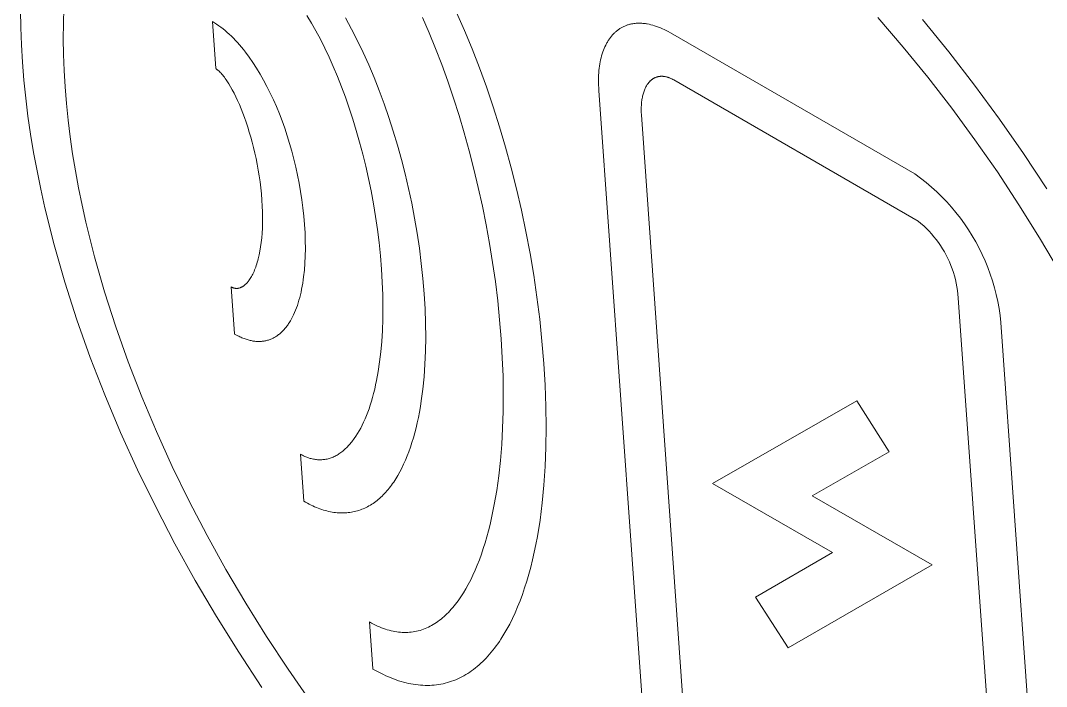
# Model space of a CAD drawing. Header units: inches. Extents: x -9 to 197, y 0 to 134.
# Drawn here: x 139.3 to 140.106, y 75.38 to 75.903 of the extents above; entities that cross this region are included whole.
import ezdxf

# ---------------------------------------------------------------- set-up
doc = ezdxf.new("R2010")
doc.units = ezdxf.units.IN
doc.layers.add('ZANO_R', color=7, linetype='Continuous', lineweight=0)

msp = doc.modelspace()

# ---------------------------------------------------------------- linework, layer by layer
at = {"layer": 'ZANO_R'}
for p, q in [((139.29952, 75.91057), (139.2997, 75.89731)), ((139.33321, 75.90056), (139.33362, 75.91239)), ((139.52455, 75.90669), (139.52812, 75.90082)), ((139.55967, 75.89603), (139.55489, 75.9048)), ((139.61546, 75.90512), (139.62065, 75.89318)), ((139.64833, 75.89498), (139.64211, 75.90902)), ((139.97331, 75.90505), (139.99317, 75.88198)), ((139.2997, 75.89731), (139.3002, 75.88378)), ((139.33309, 75.88846), (139.33321, 75.90056)), ((139.45195, 75.90094), (139.45025, 75.90196)), ((139.45025, 75.90196), (139.45287, 75.86498)), ((139.45364, 75.89986), (139.45195, 75.90094)), ((139.45532, 75.8987), (139.45364, 75.89986)), ((139.457, 75.89748), (139.45532, 75.8987)), ((139.45866, 75.8962), (139.457, 75.89748)), ((139.52812, 75.90082), (139.53166, 75.8946)), ((139.77106, 75.89678), (139.77055, 75.89646)), ((139.77158, 75.89708), (139.77106, 75.89678)), ((139.77211, 75.89738), (139.77158, 75.89708)), ((139.77264, 75.89766), (139.77211, 75.89738)), ((139.77318, 75.89793), (139.77264, 75.89766)), ((139.77372, 75.89819), (139.77318, 75.89793)), ((139.77428, 75.89843), (139.77372, 75.89819)), ((139.77483, 75.89866), (139.77428, 75.89843)), ((139.7754, 75.89888), (139.77483, 75.89866)), ((139.77597, 75.89909), (139.7754, 75.89888)), ((139.77654, 75.89929), (139.77597, 75.89909)), ((139.77713, 75.89947), (139.77654, 75.89929)), ((139.77771, 75.89964), (139.77713, 75.89947)), ((139.77831, 75.8998), (139.77771, 75.89964)), ((139.77891, 75.89995), (139.77831, 75.8998)), ((139.77951, 75.90008), (139.77891, 75.89995)), ((139.78012, 75.9002), (139.77951, 75.90008)), ((139.78074, 75.90031), (139.78012, 75.9002)), ((139.78136, 75.9004), (139.78074, 75.90031)), ((139.78199, 75.90048), (139.78136, 75.9004)), ((139.78262, 75.90055), (139.78199, 75.90048)), ((139.78326, 75.90061), (139.78262, 75.90055)), ((139.7839, 75.90065), (139.78326, 75.90061)), ((139.78455, 75.90068), (139.7839, 75.90065)), ((139.78521, 75.9007), (139.78455, 75.90068)), ((139.78587, 75.9007), (139.78521, 75.9007)), ((139.78653, 75.90069), (139.78587, 75.9007)), ((139.7872, 75.90067), (139.78653, 75.90069)), ((139.78787, 75.90063), (139.7872, 75.90067)), ((139.78855, 75.90058), (139.78787, 75.90063)), ((139.78924, 75.90052), (139.78855, 75.90058)), ((139.78993, 75.90044), (139.78924, 75.90052)), ((139.79062, 75.90035), (139.78993, 75.90044)), ((139.79132, 75.90025), (139.79062, 75.90035)), ((139.79202, 75.90013), (139.79132, 75.90025)), ((139.79344, 75.89986), (139.79202, 75.90013)), ((139.79488, 75.89953), (139.79344, 75.89986)), ((139.79634, 75.89915), (139.79488, 75.89953)), ((139.79781, 75.89871), (139.79634, 75.89915)), ((139.7993, 75.89821), (139.79781, 75.89871)), ((139.80081, 75.89766), (139.7993, 75.89821)), ((139.80233, 75.89705), (139.80081, 75.89766)), ((139.80386, 75.89639), (139.80233, 75.89705)), ((140.02904, 75.87816), (140.00827, 75.90361)), ((139.33326, 75.87611), (139.33309, 75.88846)), ((139.46032, 75.89485), (139.45866, 75.8962)), ((139.46196, 75.89343), (139.46032, 75.89485)), ((139.46359, 75.89195), (139.46196, 75.89343)), ((139.46521, 75.89042), (139.46359, 75.89195)), ((139.46682, 75.88882), (139.46521, 75.89042)), ((139.46842, 75.88716), (139.46682, 75.88882)), ((139.53166, 75.8946), (139.53515, 75.88805)), ((139.56431, 75.88694), (139.55967, 75.89603)), ((139.62065, 75.89318), (139.62569, 75.88086)), ((139.65433, 75.88055), (139.64833, 75.89498)), ((139.76248, 75.88872), (139.7621, 75.88818)), ((139.76287, 75.88925), (139.76248, 75.88872)), ((139.76326, 75.88976), (139.76287, 75.88925)), ((139.76366, 75.89027), (139.76326, 75.88976)), ((139.76407, 75.89076), (139.76366, 75.89027)), ((139.76449, 75.89124), (139.76407, 75.89076)), ((139.76491, 75.89172), (139.76449, 75.89124)), ((139.76534, 75.89218), (139.76491, 75.89172)), ((139.76578, 75.89262), (139.76534, 75.89218)), ((139.76623, 75.89306), (139.76578, 75.89262)), ((139.76668, 75.89348), (139.76623, 75.89306)), ((139.76714, 75.8939), (139.76668, 75.89348)), ((139.76761, 75.8943), (139.76714, 75.8939)), ((139.76808, 75.89469), (139.76761, 75.8943)), ((139.76856, 75.89507), (139.76808, 75.89469)), ((139.76905, 75.89543), (139.76856, 75.89507)), ((139.76954, 75.89579), (139.76905, 75.89543)), ((139.77004, 75.89613), (139.76954, 75.89579)), ((139.77055, 75.89646), (139.77004, 75.89613)), ((139.80542, 75.89567), (139.80386, 75.89639)), ((139.80698, 75.89489), (139.80542, 75.89567)), ((139.80856, 75.89405), (139.80698, 75.89489)), ((139.81016, 75.89316), (139.80856, 75.89405)), ((140.00221, 75.78228), (139.81016, 75.89316)), ((139.3002, 75.88378), (139.30103, 75.86998)), ((139.47, 75.88545), (139.46842, 75.88716)), ((139.47157, 75.88367), (139.47, 75.88545)), ((139.47313, 75.88185), (139.47157, 75.88367)), ((139.47467, 75.87996), (139.47313, 75.88185)), ((139.53515, 75.88805), (139.5386, 75.88119)), ((139.5386, 75.88119), (139.542, 75.87402)), ((139.56881, 75.87755), (139.56431, 75.88694)), ((139.62569, 75.88086), (139.63057, 75.86819)), ((139.6601, 75.86574), (139.65433, 75.88055)), ((139.75815, 75.88086), (139.75761, 75.87949)), ((139.75873, 75.88219), (139.75815, 75.88086)), ((139.75934, 75.88347), (139.75873, 75.88219)), ((139.75998, 75.88472), (139.75934, 75.88347)), ((139.76032, 75.88532), (139.75998, 75.88472)), ((139.76066, 75.88592), (139.76032, 75.88532)), ((139.76101, 75.8865), (139.76066, 75.88592)), ((139.76136, 75.88707), (139.76101, 75.8865)), ((139.76173, 75.88763), (139.76136, 75.88707)), ((139.7621, 75.88818), (139.76173, 75.88763)), ((139.99317, 75.88198), (140.01252, 75.85828)), ((139.33373, 75.86351), (139.33326, 75.87611)), ((139.4762, 75.87803), (139.47467, 75.87996)), ((139.47921, 75.874), (139.4762, 75.87803)), ((139.48215, 75.86976), (139.47921, 75.874)), ((139.542, 75.87402), (139.54532, 75.86656)), ((139.57317, 75.86788), (139.56881, 75.87755)), ((139.75577, 75.87359), (139.7554, 75.87201)), ((139.75618, 75.87512), (139.75577, 75.87359)), ((139.75662, 75.87662), (139.75618, 75.87512)), ((139.7571, 75.87808), (139.75662, 75.87662)), ((139.75761, 75.87949), (139.7571, 75.87808)), ((140.04922, 75.85208), (140.02904, 75.87816)), ((139.30103, 75.86998), (139.30218, 75.856)), ((139.45288, 75.86495), (139.45316, 75.86478)), ((139.45316, 75.86478), (139.45345, 75.8646)), ((139.45345, 75.8646), (139.45374, 75.8644)), ((139.45374, 75.8644), (139.45403, 75.86419)), ((139.48503, 75.86533), (139.48215, 75.86976)), ((139.48783, 75.86072), (139.48503, 75.86533)), ((139.54532, 75.86656), (139.54857, 75.85882)), ((139.57737, 75.85794), (139.57317, 75.86788)), ((139.63057, 75.86819), (139.63527, 75.85519)), ((139.66563, 75.8506), (139.6601, 75.86574)), ((139.75428, 75.8653), (139.75409, 75.86352)), ((139.7545, 75.86703), (139.75428, 75.8653)), ((139.75477, 75.86873), (139.7545, 75.86703)), ((139.75507, 75.87039), (139.75477, 75.86873)), ((139.7554, 75.87201), (139.75507, 75.87039)), ((139.3345, 75.85066), (139.33373, 75.86351)), ((139.45403, 75.86419), (139.45433, 75.86397)), ((139.45433, 75.86397), (139.45462, 75.86373)), ((139.45462, 75.86373), (139.45493, 75.86348)), ((139.45493, 75.86348), (139.45523, 75.86321)), ((139.45523, 75.86321), (139.45554, 75.86294)), ((139.45554, 75.86294), (139.45585, 75.86265)), ((139.45585, 75.86265), (139.45647, 75.86203)), ((139.45647, 75.86203), (139.4571, 75.86136)), ((139.4571, 75.86136), (139.45775, 75.86063)), ((139.45775, 75.86063), (139.4584, 75.85986)), ((139.4584, 75.85986), (139.45906, 75.85904)), ((139.45906, 75.85904), (139.45972, 75.85818)), ((139.45972, 75.85818), (139.46039, 75.85726)), ((139.46039, 75.85726), (139.46107, 75.8563)), ((139.46107, 75.8563), (139.46175, 75.85529)), ((139.49056, 75.85593), (139.48783, 75.86072)), ((139.54857, 75.85882), (139.55174, 75.85081)), ((139.5814, 75.84774), (139.57737, 75.85794)), ((139.75375, 75.85796), (139.75372, 75.85603)), ((139.75382, 75.85985), (139.75375, 75.85796)), ((139.75394, 75.86171), (139.75382, 75.85985)), ((139.75409, 75.86352), (139.75394, 75.86171)), ((139.79529, 75.85616), (139.79553, 75.85634)), ((139.79553, 75.85634), (139.79577, 75.85653)), ((139.79577, 75.85653), (139.79602, 75.8567)), ((139.79602, 75.8567), (139.79627, 75.85688)), ((139.79627, 75.85688), (139.79652, 75.85704)), ((139.79652, 75.85704), (139.79677, 75.8572)), ((139.79677, 75.8572), (139.79703, 75.85735)), ((139.79703, 75.85735), (139.79729, 75.85749)), ((139.79729, 75.85749), (139.79755, 75.85763)), ((139.79755, 75.85763), (139.79781, 75.85777)), ((139.79781, 75.85777), (139.79808, 75.85789)), ((139.79808, 75.85789), (139.79835, 75.85801)), ((139.79835, 75.85801), (139.79862, 75.85812)), ((139.79862, 75.85812), (139.7989, 75.85823)), ((139.7989, 75.85823), (139.79917, 75.85833)), ((139.79917, 75.85833), (139.79945, 75.85842)), ((139.79945, 75.85842), (139.79974, 75.85851)), ((139.79974, 75.85851), (139.80002, 75.85859)), ((139.80002, 75.85859), (139.80031, 75.85866)), ((139.80031, 75.85866), (139.8006, 75.85873)), ((139.8006, 75.85873), (139.80089, 75.85878)), ((139.80089, 75.85878), (139.80118, 75.85884)), ((139.80118, 75.85884), (139.80148, 75.85888)), ((139.80148, 75.85888), (139.80178, 75.85892)), ((139.80178, 75.85892), (139.80208, 75.85895)), ((139.80208, 75.85895), (139.80239, 75.85898)), ((139.80239, 75.85898), (139.80269, 75.859)), ((139.80269, 75.859), (139.803, 75.85901)), ((139.803, 75.85901), (139.80331, 75.85901)), ((139.80331, 75.85901), (139.80362, 75.85901)), ((139.80362, 75.85901), (139.80394, 75.859)), ((139.80394, 75.859), (139.80426, 75.85898)), ((139.80426, 75.85898), (139.80457, 75.85895)), ((139.80457, 75.85895), (139.8049, 75.85892)), ((139.8049, 75.85892), (139.80522, 75.85888)), ((139.80522, 75.85888), (139.80554, 75.85884)), ((139.80554, 75.85884), (139.80587, 75.85878)), ((139.80587, 75.85878), (139.8062, 75.85872)), ((139.8062, 75.85872), (139.80653, 75.85866)), ((139.80653, 75.85866), (139.80686, 75.85858)), ((139.80686, 75.85858), (139.8072, 75.8585)), ((139.8072, 75.8585), (139.80753, 75.85841)), ((139.80753, 75.85841), (139.80787, 75.85831)), ((139.80787, 75.85831), (139.80821, 75.85821)), ((139.80821, 75.85821), (139.80855, 75.85809)), ((139.80855, 75.85809), (139.8089, 75.85797)), ((139.8089, 75.85797), (139.80924, 75.85785)), ((139.80924, 75.85785), (139.80994, 75.85757)), ((139.80994, 75.85757), (139.81064, 75.85726)), ((139.81064, 75.85726), (139.81135, 75.85692)), ((139.81135, 75.85692), (139.81206, 75.85655)), ((139.81206, 75.85655), (139.81278, 75.85615)), ((140.01252, 75.85828), (140.03131, 75.83399)), ((139.30218, 75.856), (139.30363, 75.84192)), ((139.33557, 75.83764), (139.3345, 75.85066)), ((139.46175, 75.85529), (139.46312, 75.85314)), ((139.46312, 75.85314), (139.46451, 75.85081)), ((139.46451, 75.85081), (139.46591, 75.84832)), ((139.46591, 75.84832), (139.46731, 75.84566)), ((139.4932, 75.85097), (139.49056, 75.85593)), ((139.49576, 75.84585), (139.4932, 75.85097)), ((139.55174, 75.85081), (139.55481, 75.84255)), ((139.63527, 75.85519), (139.63979, 75.84188)), ((139.6709, 75.83513), (139.66563, 75.8506)), ((139.75372, 75.85603), (139.75372, 75.85407)), ((139.75372, 75.85407), (139.75377, 75.85207)), ((139.75377, 75.85207), (139.75386, 75.85003)), ((139.75386, 75.85003), (139.75398, 75.84795)), ((139.78975, 75.84809), (139.79004, 75.8488)), ((139.79004, 75.8488), (139.79034, 75.84949)), ((139.79034, 75.84949), (139.79066, 75.85015)), ((139.79066, 75.85015), (139.79099, 75.85079)), ((139.79099, 75.85079), (139.79134, 75.85141)), ((139.79134, 75.85141), (139.7917, 75.85201)), ((139.7917, 75.85201), (139.79207, 75.85259)), ((139.79207, 75.85259), (139.79227, 75.85287)), ((139.79227, 75.85287), (139.79246, 75.85314)), ((139.79246, 75.85314), (139.79266, 75.85341)), ((139.79266, 75.85341), (139.79286, 75.85367)), ((139.79286, 75.85367), (139.79307, 75.85393)), ((139.79307, 75.85393), (139.79328, 75.85418)), ((139.79328, 75.85418), (139.79349, 75.85442)), ((139.79349, 75.85442), (139.7937, 75.85466)), ((139.7937, 75.85466), (139.79392, 75.85489)), ((139.79392, 75.85489), (139.79414, 75.85512)), ((139.79414, 75.85512), (139.79437, 75.85534)), ((139.79437, 75.85534), (139.79459, 75.85555)), ((139.79459, 75.85555), (139.79482, 75.85576)), ((139.79482, 75.85576), (139.79506, 75.85596)), ((139.79506, 75.85596), (139.79529, 75.85616)), ((139.81278, 75.85615), (140.00484, 75.74526)), ((140.06878, 75.82544), (140.04922, 75.85208)), ((139.30363, 75.84192), (139.30539, 75.82775)), ((139.46731, 75.84566), (139.46871, 75.84284)), ((139.46871, 75.84284), (139.4701, 75.83986)), ((139.49823, 75.84058), (139.49576, 75.84585)), ((139.50062, 75.83516), (139.49823, 75.84058)), ((139.55481, 75.84255), (139.55779, 75.83405)), ((139.58527, 75.83732), (139.5814, 75.84774)), ((139.63979, 75.84188), (139.64411, 75.8283)), ((139.75398, 75.84795), (139.78942, 75.34847)), ((139.78771, 75.83987), (139.78784, 75.84078)), ((139.78784, 75.84078), (139.78799, 75.84167)), ((139.78799, 75.84167), (139.78815, 75.84254)), ((139.78815, 75.84254), (139.78833, 75.8434)), ((139.78833, 75.8434), (139.78853, 75.84423)), ((139.78853, 75.84423), (139.78874, 75.84504)), ((139.78874, 75.84504), (139.78897, 75.84584)), ((139.78897, 75.84584), (139.78921, 75.84661)), ((139.78921, 75.84661), (139.78947, 75.84736)), ((139.78947, 75.84736), (139.78975, 75.84809)), ((139.33692, 75.82453), (139.33557, 75.83764)), ((139.4701, 75.83986), (139.47148, 75.83674)), ((139.47148, 75.83674), (139.47285, 75.83348)), ((139.47285, 75.83348), (139.4742, 75.83008)), ((139.5029, 75.82961), (139.50062, 75.83516)), ((139.55779, 75.83405), (139.56065, 75.82533)), ((139.58896, 75.82667), (139.58527, 75.83732)), ((139.67592, 75.81936), (139.6709, 75.83513)), ((139.78729, 75.83296), (139.7873, 75.834)), ((139.78733, 75.83083), (139.78729, 75.83296)), ((139.7873, 75.834), (139.78732, 75.83503)), ((139.78732, 75.83503), (139.78736, 75.83603)), ((139.78736, 75.83603), (139.78742, 75.83702)), ((139.78742, 75.83702), (139.7875, 75.83798)), ((139.7875, 75.83798), (139.7876, 75.83893)), ((139.7876, 75.83893), (139.78771, 75.83987)), ((140.03131, 75.83399), (140.04952, 75.80917)), ((139.30539, 75.82775), (139.30746, 75.8135)), ((139.33856, 75.81133), (139.33692, 75.82453)), ((139.4742, 75.83008), (139.47552, 75.82655)), ((139.47552, 75.82655), (139.47681, 75.82289)), ((139.50509, 75.82393), (139.5029, 75.82961)), ((139.56065, 75.82533), (139.56339, 75.81639)), ((139.59246, 75.81583), (139.58896, 75.82667)), ((139.64411, 75.8283), (139.64823, 75.81446)), ((139.78745, 75.82863), (139.78733, 75.83083)), ((139.82289, 75.32915), (139.78745, 75.82863)), ((140.08767, 75.79827), (140.06878, 75.82544)), ((139.47681, 75.82289), (139.47807, 75.81912)), ((139.47807, 75.81912), (139.47929, 75.81523)), ((139.50717, 75.81814), (139.50509, 75.82393)), ((139.50914, 75.81223), (139.50717, 75.81814)), ((139.56339, 75.81639), (139.56601, 75.80724)), ((139.68066, 75.80332), (139.67592, 75.81936)), ((139.30746, 75.8135), (139.30982, 75.79917)), ((139.34048, 75.79806), (139.33856, 75.81133)), ((139.47929, 75.81523), (139.48047, 75.81124)), ((139.48047, 75.81124), (139.4816, 75.80714)), ((139.51101, 75.80623), (139.50914, 75.81223)), ((139.59577, 75.8048), (139.59246, 75.81583)), ((139.64823, 75.81446), (139.65214, 75.8004)), ((140.04952, 75.80917), (140.06712, 75.78387)), ((139.4816, 75.80714), (139.48267, 75.80295)), ((139.48267, 75.80295), (139.48369, 75.79866)), ((139.51276, 75.80013), (139.51101, 75.80623)), ((139.51439, 75.79394), (139.51276, 75.80013)), ((139.56601, 75.80724), (139.56849, 75.79791)), ((139.59888, 75.79361), (139.59577, 75.8048)), ((139.65214, 75.8004), (139.65582, 75.78614)), ((139.68511, 75.78704), (139.68066, 75.80332)), ((139.30982, 75.79917), (139.31247, 75.78477)), ((139.34268, 75.78471), (139.34048, 75.79806)), ((139.48369, 75.79866), (139.48465, 75.79429)), ((139.48465, 75.79429), (139.48554, 75.78984)), ((139.51589, 75.78768), (139.51439, 75.79394)), ((139.56849, 75.79791), (139.57082, 75.7884)), ((139.60179, 75.78227), (139.59888, 75.79361)), ((140.10588, 75.77063), (140.08767, 75.79827)), ((139.31247, 75.78477), (139.31542, 75.7703)), ((139.34516, 75.77129), (139.34268, 75.78471)), ((139.48554, 75.78984), (139.48636, 75.78532)), ((139.48636, 75.78532), (139.4871, 75.78072)), ((139.51727, 75.78136), (139.51589, 75.78768)), ((139.57082, 75.7884), (139.573, 75.77873)), ((139.65582, 75.78614), (139.65927, 75.77169)), ((139.68927, 75.77053), (139.68511, 75.78704)), ((140.06712, 75.78387), (140.08407, 75.75813)), ((139.4871, 75.78072), (139.48776, 75.77607)), ((139.48776, 75.77607), (139.48834, 75.77136)), ((139.51852, 75.77497), (139.51727, 75.78136)), ((139.573, 75.77873), (139.57502, 75.76891)), ((139.60448, 75.7708), (139.60179, 75.78227)), ((140.0067, 75.77899), (140.00221, 75.78228)), ((140.01108, 75.77555), (140.0067, 75.77899)), ((139.31542, 75.7703), (139.31865, 75.75577)), ((139.3479, 75.75782), (139.34516, 75.77129)), ((139.48834, 75.77136), (139.48883, 75.76659)), ((139.51964, 75.76854), (139.51852, 75.77497)), ((139.52062, 75.76206), (139.51964, 75.76854)), ((139.57502, 75.76891), (139.57687, 75.75894)), ((139.60695, 75.75921), (139.60448, 75.7708)), ((139.65927, 75.77169), (139.66247, 75.7571)), ((139.69313, 75.75383), (139.68927, 75.77053)), ((140.01533, 75.77196), (140.01108, 75.77555)), ((140.01946, 75.76822), (140.01533, 75.77196)), ((140.02346, 75.76435), (140.01946, 75.76822)), ((139.48883, 75.76659), (139.48922, 75.76178)), ((139.48922, 75.76178), (139.4895, 75.75704)), ((139.52145, 75.75555), (139.52062, 75.76206)), ((140.02732, 75.76034), (140.02346, 75.76435)), ((140.03104, 75.7562), (140.02732, 75.76034)), ((139.31865, 75.75577), (139.32595, 75.72657)), ((139.35091, 75.74429), (139.3479, 75.75782)), ((139.4895, 75.75704), (139.48968, 75.75245)), ((139.48968, 75.75245), (139.48975, 75.74803)), ((139.52215, 75.74901), (139.52145, 75.75555)), ((139.57687, 75.75894), (139.57853, 75.74886)), ((139.60918, 75.74752), (139.60695, 75.75921)), ((139.66247, 75.7571), (139.66542, 75.74237)), ((139.69667, 75.73695), (139.69313, 75.75383)), ((140.03462, 75.75194), (140.03104, 75.7562)), ((140.03804, 75.74755), (140.03462, 75.75194)), ((140.08407, 75.75813), (140.10035, 75.73201)), ((139.35771, 75.7171), (139.35091, 75.74429)), ((139.48972, 75.74378), (139.4896, 75.73969)), ((139.48975, 75.74803), (139.48972, 75.74378)), ((139.52269, 75.74246), (139.52215, 75.74901)), ((139.57853, 75.74886), (139.58001, 75.73866)), ((139.61119, 75.73575), (139.60918, 75.74752)), ((140.00484, 75.74526), (140.00709, 75.7434)), ((140.00709, 75.7434), (140.00928, 75.74147)), ((140.04132, 75.74305), (140.03804, 75.74755)), ((139.48938, 75.73577), (139.48907, 75.73201)), ((139.4896, 75.73969), (139.48938, 75.73577)), ((139.52307, 75.736), (139.52269, 75.74246)), ((139.52329, 75.72974), (139.52307, 75.736)), ((139.58001, 75.73866), (139.58129, 75.72836)), ((139.61294, 75.72392), (139.61119, 75.73575)), ((139.66542, 75.74237), (139.66811, 75.72754)), ((139.69989, 75.71993), (139.69667, 75.73695)), ((140.00928, 75.74147), (140.0114, 75.73946)), ((140.0114, 75.73946), (140.01345, 75.73737)), ((140.01345, 75.73737), (140.01542, 75.73522)), ((140.04443, 75.73844), (140.04132, 75.74305)), ((140.04739, 75.73372), (140.04443, 75.73844)), ((139.48868, 75.72842), (139.4882, 75.72499)), ((139.48907, 75.73201), (139.48868, 75.72842)), ((139.52334, 75.72368), (139.52329, 75.72974)), ((139.58129, 75.72836), (139.58236, 75.71798)), ((139.66811, 75.72754), (139.67052, 75.71264)), ((140.01542, 75.73522), (140.01732, 75.733)), ((140.01732, 75.733), (140.01914, 75.73071)), ((140.01914, 75.73071), (140.02088, 75.72836)), ((140.02088, 75.72836), (140.02254, 75.72596)), ((140.05018, 75.72891), (140.04739, 75.73372)), ((140.0528, 75.724), (140.05018, 75.72891)), ((140.10035, 75.73201), (140.11592, 75.70554)), ((139.32595, 75.72657), (139.33434, 75.69721)), ((139.48766, 75.72174), (139.48704, 75.71865)), ((139.4882, 75.72499), (139.48766, 75.72174)), ((139.52324, 75.71783), (139.52334, 75.72368)), ((139.61445, 75.71203), (139.61294, 75.72392)), ((139.70277, 75.70278), (139.69989, 75.71993)), ((140.02254, 75.72596), (140.02411, 75.7235)), ((140.02411, 75.7235), (140.0256, 75.72098)), ((140.0256, 75.72098), (140.02699, 75.71841)), ((140.05526, 75.719), (140.0528, 75.724)), ((139.36552, 75.68976), (139.35771, 75.7171)), ((139.4852, 75.71167), (139.48479, 75.7104)), ((139.4856, 75.71298), (139.4852, 75.71167)), ((139.48598, 75.71433), (139.4856, 75.71298)), ((139.48635, 75.71573), (139.48598, 75.71433)), ((139.48704, 75.71865), (139.48635, 75.71573)), ((139.52257, 75.70676), (139.52298, 75.71219)), ((139.52298, 75.71219), (139.52324, 75.71783)), ((139.58236, 75.71798), (139.58321, 75.70752)), ((139.6157, 75.70012), (139.61445, 75.71203)), ((139.67052, 75.71264), (139.67265, 75.69768)), ((140.02699, 75.71841), (140.0283, 75.7158)), ((140.0283, 75.7158), (140.02952, 75.71315)), ((140.02952, 75.71315), (140.03065, 75.71045)), ((140.05754, 75.71392), (140.05526, 75.719)), ((140.05964, 75.70877), (140.05754, 75.71392)), ((139.48206, 75.70368), (139.48156, 75.70271)), ((139.48254, 75.7047), (139.48206, 75.70368)), ((139.48302, 75.70575), (139.48254, 75.7047)), ((139.48348, 75.70685), (139.48302, 75.70575)), ((139.48393, 75.70799), (139.48348, 75.70685)), ((139.48437, 75.70917), (139.48393, 75.70799)), ((139.48479, 75.7104), (139.48437, 75.70917)), ((139.522, 75.70156), (139.52257, 75.70676)), ((139.58321, 75.70752), (139.58383, 75.69719)), ((140.03065, 75.71045), (140.03168, 75.70772)), ((140.03168, 75.70772), (140.03261, 75.70495)), ((140.03261, 75.70495), (140.03345, 75.70215)), ((140.06157, 75.70355), (140.05964, 75.70877)), ((140.06331, 75.69826), (140.06157, 75.70355)), ((139.33434, 75.69721), (139.34379, 75.66775)), ((139.47586, 75.69514), (139.47557, 75.6949)), ((139.47615, 75.6954), (139.47586, 75.69514)), ((139.47643, 75.69566), (139.47615, 75.6954)), ((139.47672, 75.69593), (139.47643, 75.69566)), ((139.477, 75.69622), (139.47672, 75.69593)), ((139.47729, 75.69651), (139.477, 75.69622)), ((139.47757, 75.69682), (139.47729, 75.69651)), ((139.47785, 75.69714), (139.47757, 75.69682)), ((139.47812, 75.69746), (139.47785, 75.69714)), ((139.4784, 75.6978), (139.47812, 75.69746)), ((139.47867, 75.69815), (139.4784, 75.6978)), ((139.47895, 75.69851), (139.47867, 75.69815)), ((139.47949, 75.69927), (139.47895, 75.69851)), ((139.48002, 75.70006), (139.47949, 75.69927)), ((139.48054, 75.7009), (139.48002, 75.70006)), ((139.48106, 75.70179), (139.48054, 75.7009)), ((139.48156, 75.70271), (139.48106, 75.70179)), ((139.52088, 75.69417), (139.52129, 75.69658)), ((139.52129, 75.69658), (139.52167, 75.69904)), ((139.52167, 75.69904), (139.522, 75.70156)), ((139.58383, 75.69719), (139.58421, 75.68721)), ((139.61668, 75.68819), (139.6157, 75.70012)), ((139.67265, 75.69768), (139.67449, 75.6827)), ((139.7053, 75.68553), (139.70277, 75.70278)), ((140.03345, 75.70215), (140.03419, 75.69932)), ((140.03419, 75.69932), (140.03483, 75.69647)), ((140.03483, 75.69647), (140.03538, 75.6936)), ((140.06487, 75.69292), (140.06331, 75.69826)), ((139.37432, 75.66232), (139.36552, 75.68976)), ((139.46532, 75.69341), (139.46504, 75.69357)), ((139.46504, 75.69357), (139.46765, 75.65666)), ((139.4656, 75.69327), (139.46532, 75.69341)), ((139.46589, 75.69313), (139.4656, 75.69327)), ((139.46618, 75.69301), (139.46589, 75.69313)), ((139.46632, 75.69295), (139.46618, 75.69301)), ((139.46646, 75.69289), (139.46632, 75.69295)), ((139.46661, 75.69284), (139.46646, 75.69289)), ((139.46675, 75.69279), (139.46661, 75.69284)), ((139.4669, 75.69275), (139.46675, 75.69279)), ((139.46704, 75.6927), (139.4669, 75.69275)), ((139.46719, 75.69266), (139.46704, 75.6927)), ((139.46733, 75.69262), (139.46719, 75.69266)), ((139.46748, 75.69259), (139.46733, 75.69262)), ((139.46762, 75.69255), (139.46748, 75.69259)), ((139.46777, 75.69252), (139.46762, 75.69255)), ((139.46792, 75.6925), (139.46777, 75.69252)), ((139.46806, 75.69247), (139.46792, 75.6925)), ((139.46821, 75.69245), (139.46806, 75.69247)), ((139.46836, 75.69243), (139.46821, 75.69245)), ((139.4685, 75.69242), (139.46836, 75.69243)), ((139.46865, 75.6924), (139.4685, 75.69242)), ((139.4688, 75.69239), (139.46865, 75.6924)), ((139.46895, 75.69239), (139.4688, 75.69239)), ((139.46909, 75.69238), (139.46895, 75.69239)), ((139.46924, 75.69238), (139.46909, 75.69238)), ((139.46939, 75.69238), (139.46924, 75.69238)), ((139.46954, 75.69238), (139.46939, 75.69238)), ((139.46968, 75.69239), (139.46954, 75.69238)), ((139.46983, 75.6924), (139.46968, 75.69239)), ((139.46998, 75.69241), (139.46983, 75.6924)), ((139.47013, 75.69243), (139.46998, 75.69241)), ((139.47028, 75.69244), (139.47013, 75.69243)), ((139.47042, 75.69246), (139.47028, 75.69244)), ((139.47057, 75.69249), (139.47042, 75.69246)), ((139.47072, 75.69251), (139.47057, 75.69249)), ((139.47087, 75.69254), (139.47072, 75.69251)), ((139.47102, 75.69257), (139.47087, 75.69254)), ((139.47117, 75.69261), (139.47102, 75.69257)), ((139.47131, 75.69264), (139.47117, 75.69261)), ((139.47146, 75.69268), (139.47131, 75.69264)), ((139.47176, 75.69277), (139.47146, 75.69268)), ((139.47205, 75.69287), (139.47176, 75.69277)), ((139.47235, 75.69298), (139.47205, 75.69287)), ((139.47265, 75.6931), (139.47235, 75.69298)), ((139.47294, 75.69323), (139.47265, 75.6931)), ((139.47324, 75.69337), (139.47294, 75.69323)), ((139.47353, 75.69352), (139.47324, 75.69337)), ((139.47383, 75.69369), (139.47353, 75.69352)), ((139.47412, 75.69386), (139.47383, 75.69369)), ((139.47441, 75.69405), (139.47412, 75.69386)), ((139.4747, 75.69425), (139.47441, 75.69405)), ((139.47499, 75.69445), (139.4747, 75.69425)), ((139.47528, 75.69467), (139.47499, 75.69445)), ((139.47557, 75.6949), (139.47528, 75.69467)), ((139.51889, 75.68515), (139.51944, 75.68732)), ((139.51944, 75.68732), (139.51996, 75.68954)), ((139.51996, 75.68954), (139.52044, 75.69183)), ((139.52044, 75.69183), (139.52088, 75.69417)), ((139.58421, 75.68721), (139.58434, 75.67757)), ((139.61738, 75.67643), (139.61668, 75.68819)), ((140.03538, 75.6936), (140.03582, 75.69071)), ((140.03582, 75.69071), (140.03616, 75.68781)), ((140.03616, 75.68781), (140.0364, 75.6849)), ((140.06625, 75.68753), (140.06487, 75.69292)), ((140.06744, 75.68209), (140.06625, 75.68753)), ((139.51635, 75.67709), (139.51704, 75.67901)), ((139.51704, 75.67901), (139.51769, 75.68099)), ((139.51769, 75.68099), (139.51831, 75.68304)), ((139.51831, 75.68304), (139.51889, 75.68515)), ((139.67449, 75.6827), (139.67602, 75.66771)), ((139.70748, 75.6682), (139.7053, 75.68553)), ((140.0364, 75.6849), (140.07184, 75.18542)), ((140.06844, 75.67661), (140.06744, 75.68209)), ((139.51329, 75.67003), (139.5141, 75.6717)), ((139.5141, 75.6717), (139.51489, 75.67343)), ((139.51489, 75.67343), (139.51564, 75.67523)), ((139.51564, 75.67523), (139.51635, 75.67709)), ((139.58434, 75.67757), (139.58425, 75.66828)), ((139.61779, 75.665), (139.61738, 75.67643)), ((140.06925, 75.67111), (140.06844, 75.67661)), ((140.06987, 75.66558), (140.06925, 75.67111)), ((139.34379, 75.66775), (139.35426, 75.63824)), ((139.50876, 75.66267), (139.50925, 75.66333)), ((139.50925, 75.66333), (139.50973, 75.664)), ((139.50973, 75.664), (139.5102, 75.6647)), ((139.5102, 75.6647), (139.51066, 75.66541)), ((139.51066, 75.66541), (139.51112, 75.66614)), ((139.51112, 75.66614), (139.51157, 75.66688)), ((139.51157, 75.66688), (139.51245, 75.66842)), ((139.51245, 75.66842), (139.51329, 75.67003)), ((139.58425, 75.66828), (139.58393, 75.65934)), ((139.61791, 75.65392), (139.61779, 75.665)), ((139.67602, 75.66771), (139.67724, 75.65275)), ((139.70928, 75.65083), (139.70748, 75.6682)), ((140.10531, 75.1661), (140.06987, 75.66558)), ((139.38408, 75.63483), (139.37432, 75.66232)), ((139.46765, 75.65666), (139.46766, 75.65656)), ((139.46766, 75.65656), (139.46936, 75.65562)), ((139.46936, 75.65562), (139.4702, 75.65518)), ((139.4702, 75.65518), (139.47103, 75.65476)), ((139.47103, 75.65476), (139.47186, 75.65436)), ((139.49999, 75.65444), (139.50059, 75.65482)), ((139.50059, 75.65482), (139.50118, 75.65522)), ((139.50118, 75.65522), (139.50177, 75.65564)), ((139.50177, 75.65564), (139.50235, 75.65607)), ((139.50235, 75.65607), (139.50292, 75.65653)), ((139.50292, 75.65653), (139.50349, 75.657)), ((139.50349, 75.657), (139.50405, 75.65749)), ((139.50405, 75.65749), (139.5046, 75.65799)), ((139.5046, 75.65799), (139.50514, 75.65852)), ((139.50514, 75.65852), (139.50568, 75.65906)), ((139.50568, 75.65906), (139.50621, 75.65962)), ((139.50621, 75.65962), (139.50674, 75.66019)), ((139.50674, 75.66019), (139.50725, 75.66078)), ((139.50725, 75.66078), (139.50776, 75.66139)), ((139.50776, 75.66139), (139.50826, 75.66202)), ((139.50826, 75.66202), (139.50876, 75.66267)), ((139.58393, 75.65934), (139.58341, 75.65075)), ((139.47186, 75.65436), (139.47269, 75.65399)), ((139.47269, 75.65399), (139.47351, 75.65363)), ((139.47351, 75.65363), (139.47432, 75.6533)), ((139.47432, 75.6533), (139.47513, 75.65298)), ((139.47513, 75.65298), (139.47594, 75.65269)), ((139.47594, 75.65269), (139.47674, 75.65242)), ((139.47674, 75.65242), (139.47753, 75.65216)), ((139.47753, 75.65216), (139.47832, 75.65193)), ((139.47832, 75.65193), (139.47911, 75.65172)), ((139.47911, 75.65172), (139.47989, 75.65153)), ((139.47989, 75.65153), (139.48066, 75.65136)), ((139.48066, 75.65136), (139.48143, 75.6512)), ((139.48143, 75.6512), (139.48219, 75.65107)), ((139.48219, 75.65107), (139.48295, 75.65096)), ((139.48295, 75.65096), (139.4837, 75.65087)), ((139.4837, 75.65087), (139.48445, 75.6508)), ((139.48445, 75.6508), (139.48519, 75.65075)), ((139.48519, 75.65075), (139.48593, 75.65071)), ((139.48593, 75.65071), (139.48666, 75.6507)), ((139.48666, 75.6507), (139.48738, 75.65071)), ((139.48738, 75.65071), (139.4881, 75.65073)), ((139.4881, 75.65073), (139.48881, 75.65078)), ((139.48881, 75.65078), (139.48952, 75.65084)), ((139.48952, 75.65084), (139.49022, 75.65093)), ((139.49022, 75.65093), (139.49092, 75.65103)), ((139.49092, 75.65103), (139.4916, 75.65115)), ((139.4916, 75.65115), (139.49229, 75.65129)), ((139.49229, 75.65129), (139.49296, 75.65145)), ((139.49296, 75.65145), (139.49363, 75.65163)), ((139.49363, 75.65163), (139.4943, 75.65183)), ((139.4943, 75.65183), (139.49496, 75.65205)), ((139.49496, 75.65205), (139.49561, 75.65228)), ((139.49561, 75.65228), (139.49625, 75.65253)), ((139.49625, 75.65253), (139.49689, 75.65281)), ((139.49689, 75.65281), (139.49753, 75.6531)), ((139.49753, 75.6531), (139.49815, 75.6534)), ((139.49815, 75.6534), (139.49877, 75.65373)), ((139.49877, 75.65373), (139.49938, 75.65408)), ((139.49938, 75.65408), (139.49999, 75.65444)), ((139.58341, 75.65075), (139.58267, 75.64251)), ((139.61775, 75.64319), (139.61791, 75.65392)), ((139.67724, 75.65275), (139.67813, 75.63797)), ((139.71071, 75.63342), (139.70928, 75.65083)), ((139.58267, 75.64251), (139.58173, 75.63464)), ((139.61732, 75.63283), (139.61775, 75.64319)), ((139.35426, 75.63824), (139.36573, 75.60873)), ((139.39476, 75.60735), (139.38408, 75.63483)), ((139.58173, 75.63464), (139.58061, 75.62713)), ((139.61662, 75.62284), (139.61732, 75.63283)), ((139.67813, 75.63797), (139.67868, 75.62355)), ((139.71173, 75.61626), (139.71071, 75.63342)), ((139.58061, 75.62713), (139.5793, 75.61998)), ((139.61566, 75.61323), (139.61662, 75.62284)), ((139.67868, 75.62355), (139.67891, 75.6095)), ((139.57857, 75.61655), (139.57781, 75.61321)), ((139.5793, 75.61998), (139.57857, 75.61655)), ((139.71234, 75.59957), (139.71173, 75.61626)), ((139.36573, 75.60873), (139.37816, 75.57927)), ((139.40633, 75.57991), (139.39476, 75.60735)), ((139.57615, 75.60681), (139.57527, 75.60375)), ((139.577, 75.60996), (139.57615, 75.60681)), ((139.57781, 75.61321), (139.577, 75.60996)), ((139.61443, 75.60401), (139.61566, 75.61323)), ((139.67891, 75.6095), (139.67881, 75.59583)), ((139.57434, 75.60078), (139.57337, 75.59791)), ((139.57527, 75.60375), (139.57434, 75.60078)), ((139.61296, 75.5952), (139.61373, 75.59956)), ((139.61373, 75.59956), (139.61443, 75.60401)), ((139.71255, 75.58339), (139.71234, 75.59957)), ((139.95662, 75.60399), (139.84337, 75.53917)), ((139.98214, 75.56415), (139.95662, 75.60399)), ((139.57133, 75.59246), (139.57025, 75.58987)), ((139.57237, 75.59514), (139.57133, 75.59246)), ((139.57337, 75.59791), (139.57237, 75.59514)), ((139.61124, 75.5868), (139.61213, 75.59095)), ((139.61213, 75.59095), (139.61296, 75.5952)), ((139.67881, 75.59583), (139.67839, 75.58256)), ((139.56682, 75.58271), (139.56562, 75.58051)), ((139.568, 75.585), (139.56682, 75.58271)), ((139.56914, 75.58739), (139.568, 75.585)), ((139.57025, 75.58987), (139.56914, 75.58739)), ((139.60928, 75.57882), (139.61029, 75.58275)), ((139.61029, 75.58275), (139.61124, 75.5868)), ((139.67839, 75.58256), (139.67767, 75.5697)), ((139.71235, 75.56771), (139.71255, 75.58339)), ((139.37816, 75.57927), (139.39151, 75.54992)), ((139.41876, 75.55258), (139.40633, 75.57991)), ((139.56181, 75.57452), (139.56115, 75.57361)), ((139.56311, 75.57642), (139.56181, 75.57452)), ((139.56438, 75.57842), (139.56311, 75.57642)), ((139.56562, 75.58051), (139.56438, 75.57842)), ((139.60708, 75.57126), (139.60821, 75.57499)), ((139.60821, 75.57499), (139.60928, 75.57882)), ((139.55493, 75.56653), (139.55421, 75.56587)), ((139.55565, 75.56722), (139.55493, 75.56653)), ((139.55636, 75.56793), (139.55565, 75.56722)), ((139.55706, 75.56866), (139.55636, 75.56793)), ((139.55776, 75.56942), (139.55706, 75.56866)), ((139.55845, 75.57021), (139.55776, 75.56942)), ((139.55914, 75.57102), (139.55845, 75.57021)), ((139.55982, 75.57186), (139.55914, 75.57102)), ((139.56049, 75.57272), (139.55982, 75.57186)), ((139.56115, 75.57361), (139.56049, 75.57272)), ((139.60465, 75.56415), (139.60589, 75.56765)), ((139.60589, 75.56765), (139.60708, 75.57126)), ((139.67767, 75.5697), (139.67665, 75.55727)), ((139.71176, 75.55256), (139.71235, 75.56771)), ((139.52028, 75.56175), (139.51943, 75.56223)), ((139.51943, 75.56223), (139.52204, 75.52533)), ((139.52114, 75.5613), (139.52028, 75.56175)), ((139.52199, 75.56088), (139.52114, 75.5613)), ((139.52285, 75.56048), (139.52199, 75.56088)), ((139.5237, 75.56011), (139.52285, 75.56048)), ((139.52455, 75.55976), (139.5237, 75.56011)), ((139.5254, 75.55945), (139.52455, 75.55976)), ((139.52625, 75.55916), (139.5254, 75.55945)), ((139.5271, 75.5589), (139.52625, 75.55916)), ((139.52795, 75.55866), (139.5271, 75.5589)), ((139.52879, 75.55846), (139.52795, 75.55866)), ((139.52963, 75.55828), (139.52879, 75.55846)), ((139.53047, 75.55813), (139.52963, 75.55828)), ((139.53131, 75.558), (139.53047, 75.55813)), ((139.53215, 75.5579), (139.53131, 75.558)), ((139.53794, 75.55796), (139.53712, 75.55787)), ((139.53875, 75.55808), (139.53794, 75.55796)), ((139.53956, 75.55822), (139.53875, 75.55808)), ((139.54037, 75.55839), (139.53956, 75.55822)), ((139.54118, 75.55858), (139.54037, 75.55839)), ((139.54198, 75.5588), (139.54118, 75.55858)), ((139.54277, 75.55905), (139.54198, 75.5588)), ((139.54357, 75.55932), (139.54277, 75.55905)), ((139.54436, 75.55962), (139.54357, 75.55932)), ((139.54514, 75.55995), (139.54436, 75.55962)), ((139.54593, 75.5603), (139.54514, 75.55995)), ((139.5467, 75.56067), (139.54593, 75.5603)), ((139.54748, 75.56108), (139.5467, 75.56067)), ((139.54824, 75.56151), (139.54748, 75.56108)), ((139.54901, 75.56196), (139.54824, 75.56151)), ((139.54977, 75.56244), (139.54901, 75.56196)), ((139.55052, 75.56295), (139.54977, 75.56244)), ((139.55127, 75.56348), (139.55052, 75.56295)), ((139.55201, 75.56404), (139.55127, 75.56348)), ((139.55275, 75.56463), (139.55201, 75.56404)), ((139.55348, 75.56523), (139.55275, 75.56463)), ((139.55421, 75.56587), (139.55348, 75.56523)), ((139.602, 75.55749), (139.60335, 75.56077)), ((139.60335, 75.56077), (139.60465, 75.56415)), ((139.9217, 75.52955), (139.98214, 75.56415)), ((139.39151, 75.54992), (139.40575, 75.52072)), ((139.43203, 75.52538), (139.41876, 75.55258)), ((139.53298, 75.55783), (139.53215, 75.5579)), ((139.53382, 75.55778), (139.53298, 75.55783)), ((139.53465, 75.55777), (139.53382, 75.55778)), ((139.53547, 75.55778), (139.53465, 75.55777)), ((139.5363, 75.55781), (139.53547, 75.55778)), ((139.53712, 75.55787), (139.5363, 75.55781)), ((139.59761, 75.54836), (139.59912, 75.55129)), ((139.59912, 75.55129), (139.60059, 75.55433)), ((139.60059, 75.55433), (139.602, 75.55749)), ((139.67665, 75.55727), (139.67533, 75.54529)), ((139.71079, 75.53795), (139.71176, 75.55256)), ((139.59358, 75.54157), (139.59441, 75.54286)), ((139.59441, 75.54286), (139.59604, 75.54555)), ((139.59604, 75.54555), (139.59761, 75.54836)), ((139.67533, 75.54529), (139.67372, 75.53376)), ((139.58742, 75.53333), (139.58834, 75.53441)), ((139.58834, 75.53441), (139.58924, 75.53553)), ((139.58924, 75.53553), (139.59014, 75.53667)), ((139.59014, 75.53667), (139.59102, 75.53785)), ((139.59102, 75.53785), (139.59188, 75.53906)), ((139.59188, 75.53906), (139.59274, 75.5403)), ((139.59274, 75.5403), (139.59358, 75.54157)), ((139.67372, 75.53376), (139.67184, 75.52271)), ((139.70945, 75.5239), (139.71079, 75.53795)), ((139.84337, 75.53917), (139.93769, 75.48485)), ((139.57862, 75.525), (139.57965, 75.5258)), ((139.57965, 75.5258), (139.58066, 75.52663)), ((139.58066, 75.52663), (139.58166, 75.52749)), ((139.58166, 75.52749), (139.58265, 75.52838)), ((139.58265, 75.52838), (139.58363, 75.52931)), ((139.58363, 75.52931), (139.58459, 75.53026)), ((139.58459, 75.53026), (139.58555, 75.53125)), ((139.58555, 75.53125), (139.58649, 75.53228)), ((139.58649, 75.53228), (139.58742, 75.53333)), ((140.01582, 75.47534), (139.9217, 75.52955)), ((139.40575, 75.52072), (139.42085, 75.49173)), ((139.44609, 75.49838), (139.43203, 75.52538)), ((139.52204, 75.52533), (139.52205, 75.52523)), ((139.52205, 75.52522), (139.5235, 75.5244)), ((139.5235, 75.5244), (139.52495, 75.52362)), ((139.52495, 75.52362), (139.52638, 75.52288)), ((139.52638, 75.52288), (139.52781, 75.52218)), ((139.52781, 75.52218), (139.52923, 75.52151)), ((139.52923, 75.52151), (139.53064, 75.52088)), ((139.53064, 75.52088), (139.53205, 75.5203)), ((139.53205, 75.5203), (139.53345, 75.51975)), ((139.53345, 75.51975), (139.53483, 75.51924)), ((139.53483, 75.51924), (139.53621, 75.51876)), ((139.53621, 75.51876), (139.53759, 75.51833)), ((139.53759, 75.51833), (139.53895, 75.51793)), ((139.53895, 75.51793), (139.5403, 75.51757)), ((139.56313, 75.51735), (139.5643, 75.51767)), ((139.5643, 75.51767), (139.56547, 75.51803)), ((139.56547, 75.51803), (139.56662, 75.51843)), ((139.56662, 75.51843), (139.56777, 75.51886)), ((139.56777, 75.51886), (139.5689, 75.51932)), ((139.5689, 75.51932), (139.57002, 75.51982)), ((139.57002, 75.51982), (139.57114, 75.52035)), ((139.57114, 75.52035), (139.57224, 75.52091)), ((139.57224, 75.52091), (139.57333, 75.52151)), ((139.57333, 75.52151), (139.57441, 75.52214)), ((139.57441, 75.52214), (139.57548, 75.52281)), ((139.57548, 75.52281), (139.57654, 75.5235)), ((139.57654, 75.5235), (139.57759, 75.52424)), ((139.57759, 75.52424), (139.57862, 75.525)), ((139.67184, 75.52271), (139.66968, 75.51215)), ((139.70773, 75.51041), (139.70945, 75.5239)), ((139.5403, 75.51757), (139.54165, 75.51725)), ((139.54165, 75.51725), (139.54299, 75.51696)), ((139.54299, 75.51696), (139.54431, 75.51672)), ((139.54431, 75.51672), (139.54563, 75.5165)), ((139.54563, 75.5165), (139.54694, 75.51633)), ((139.54694, 75.51633), (139.54825, 75.51619)), ((139.54825, 75.51619), (139.54954, 75.51609)), ((139.54954, 75.51609), (139.55082, 75.51603)), ((139.55082, 75.51603), (139.5521, 75.516)), ((139.5521, 75.516), (139.55336, 75.516)), ((139.55336, 75.516), (139.55461, 75.51605)), ((139.55461, 75.51605), (139.55586, 75.51613)), ((139.55586, 75.51613), (139.5571, 75.51624)), ((139.5571, 75.51624), (139.55832, 75.51639)), ((139.55832, 75.51639), (139.55954, 75.51658)), ((139.55954, 75.51658), (139.56074, 75.5168)), ((139.56074, 75.5168), (139.56194, 75.51706)), ((139.56194, 75.51706), (139.56313, 75.51735)), ((139.66968, 75.51215), (139.6685, 75.50706)), ((139.70566, 75.49751), (139.70773, 75.51041)), ((139.66726, 75.50209), (139.66595, 75.49726)), ((139.6685, 75.50706), (139.66726, 75.50209)), ((139.46093, 75.47163), (139.44609, 75.49838)), ((139.66595, 75.49726), (139.66457, 75.49256)), ((139.70448, 75.49128), (139.70566, 75.49751)), ((139.42085, 75.49173), (139.43678, 75.46301)), ((139.66314, 75.48799), (139.66164, 75.48355)), ((139.66457, 75.49256), (139.66314, 75.48799)), ((139.70323, 75.4852), (139.70448, 75.49128)), ((139.66008, 75.47926), (139.65846, 75.4751)), ((139.66164, 75.48355), (139.66008, 75.47926)), ((139.70046, 75.4735), (139.70188, 75.47927)), ((139.70188, 75.47927), (139.70323, 75.4852)), ((139.93769, 75.48485), (139.87717, 75.44993)), ((139.4765, 75.44516), (139.46093, 75.47163)), ((139.65678, 75.47109), (139.65504, 75.46722)), ((139.65846, 75.4751), (139.65678, 75.47109)), ((139.69894, 75.46788), (139.70046, 75.4735)), ((139.90271, 75.41012), (140.01582, 75.47534)), ((139.43678, 75.46301), (139.4535, 75.43459)), ((139.65325, 75.46349), (139.65139, 75.45991)), ((139.65504, 75.46722), (139.65325, 75.46349)), ((139.69567, 75.45712), (139.69735, 75.46242)), ((139.69735, 75.46242), (139.69894, 75.46788)), ((139.64752, 75.4532), (139.64551, 75.45008)), ((139.64949, 75.45648), (139.64752, 75.4532)), ((139.65139, 75.45991), (139.64949, 75.45648)), ((139.69391, 75.45199), (139.69567, 75.45712)), ((139.49278, 75.41904), (139.4765, 75.44516)), ((139.64238, 75.44568), (139.64132, 75.44429)), ((139.64344, 75.44711), (139.64238, 75.44568)), ((139.64448, 75.44857), (139.64344, 75.44711)), ((139.64551, 75.45008), (139.64448, 75.44857)), ((139.69015, 75.4422), (139.69207, 75.44701)), ((139.69207, 75.44701), (139.69391, 75.45199)), ((139.87717, 75.44993), (139.90271, 75.41012)), ((139.63579, 75.43795), (139.63464, 75.43681)), ((139.63692, 75.43914), (139.63579, 75.43795)), ((139.63804, 75.44037), (139.63692, 75.43914)), ((139.63914, 75.44164), (139.63804, 75.44037)), ((139.64023, 75.44295), (139.63914, 75.44164)), ((139.64132, 75.44429), (139.64023, 75.44295)), ((139.68608, 75.43308), (139.68815, 75.43756)), ((139.68815, 75.43756), (139.69015, 75.4422)), ((139.4535, 75.43459), (139.47097, 75.40654)), ((139.57542, 75.42952), (139.57385, 75.43041)), ((139.57385, 75.43041), (139.57647, 75.3935)), ((139.57699, 75.42869), (139.57542, 75.42952)), ((139.62507, 75.42914), (139.62382, 75.42837)), ((139.62631, 75.42995), (139.62507, 75.42914)), ((139.62753, 75.4308), (139.62631, 75.42995)), ((139.62875, 75.4317), (139.62753, 75.4308)), ((139.62995, 75.43264), (139.62875, 75.4317)), ((139.63114, 75.43362), (139.62995, 75.43264)), ((139.63232, 75.43464), (139.63114, 75.43362)), ((139.63349, 75.4357), (139.63232, 75.43464)), ((139.63464, 75.43681), (139.63349, 75.4357)), ((139.68393, 75.42877), (139.68608, 75.43308)), ((139.57855, 75.4279), (139.57699, 75.42869)), ((139.5801, 75.42717), (139.57855, 75.4279)), ((139.58165, 75.42649), (139.5801, 75.42717)), ((139.58319, 75.42586), (139.58165, 75.42649)), ((139.58471, 75.42528), (139.58319, 75.42586)), ((139.58623, 75.42474), (139.58471, 75.42528)), ((139.58775, 75.42426), (139.58623, 75.42474)), ((139.58925, 75.42383), (139.58775, 75.42426)), ((139.59075, 75.42345), (139.58925, 75.42383)), ((139.59223, 75.42311), (139.59075, 75.42345)), ((139.59371, 75.42283), (139.59223, 75.42311)), ((139.59518, 75.42259), (139.59371, 75.42283)), ((139.59664, 75.4224), (139.59518, 75.42259)), ((139.59809, 75.42226), (139.59664, 75.4224)), ((139.59954, 75.42216), (139.59809, 75.42226)), ((139.60097, 75.42212), (139.59954, 75.42216)), ((139.60239, 75.42212), (139.60097, 75.42212)), ((139.60381, 75.42217), (139.60239, 75.42212)), ((139.60521, 75.42226), (139.60381, 75.42217)), ((139.60661, 75.4224), (139.60521, 75.42226)), ((139.60799, 75.42259), (139.60661, 75.4224)), ((139.60937, 75.42283), (139.60799, 75.42259)), ((139.61074, 75.42311), (139.60937, 75.42283)), ((139.61209, 75.42343), (139.61074, 75.42311)), ((139.61344, 75.4238), (139.61209, 75.42343)), ((139.61477, 75.42422), (139.61344, 75.4238)), ((139.6161, 75.42468), (139.61477, 75.42422)), ((139.61741, 75.42518), (139.6161, 75.42468)), ((139.61871, 75.42573), (139.61741, 75.42518)), ((139.62001, 75.42633), (139.61871, 75.42573)), ((139.62129, 75.42696), (139.62001, 75.42633)), ((139.62256, 75.42765), (139.62129, 75.42696)), ((139.62382, 75.42837), (139.62256, 75.42765)), ((139.6794, 75.42068), (139.6817, 75.42464)), ((139.6817, 75.42464), (139.68393, 75.42877)), ((139.50973, 75.3933), (139.49278, 75.41904)), ((139.67333, 75.41154), (139.67458, 75.41328)), ((139.67458, 75.41328), (139.67581, 75.41506)), ((139.67581, 75.41506), (139.67702, 75.41689)), ((139.67702, 75.41689), (139.6794, 75.42068)), ((139.47097, 75.40654), (139.48918, 75.3789)), ((139.66681, 75.40353), (139.66815, 75.40504)), ((139.66815, 75.40504), (139.66947, 75.4066)), ((139.66947, 75.4066), (139.67077, 75.4082)), ((139.67077, 75.4082), (139.67206, 75.40985)), ((139.67206, 75.40985), (139.67333, 75.41154)), ((139.65843, 75.39544), (139.65987, 75.39667)), ((139.65987, 75.39667), (139.66129, 75.39795)), ((139.66129, 75.39795), (139.66269, 75.39927)), ((139.66269, 75.39927), (139.66408, 75.40065)), ((139.66408, 75.40065), (139.66546, 75.40207)), ((139.66546, 75.40207), (139.66681, 75.40353)), ((139.52733, 75.36799), (139.50973, 75.3933)), ((139.57647, 75.3935), (139.57648, 75.3934)), ((139.57648, 75.39339), (139.57854, 75.39223)), ((139.57854, 75.39223), (139.5806, 75.39112)), ((139.5806, 75.39112), (139.58265, 75.39006)), ((139.58265, 75.39006), (139.58468, 75.38906)), ((139.58468, 75.38906), (139.5867, 75.38812)), ((139.6479, 75.38815), (139.64945, 75.38904)), ((139.64945, 75.38904), (139.65099, 75.38999)), ((139.65099, 75.38999), (139.65251, 75.39098)), ((139.65251, 75.39098), (139.65401, 75.39202)), ((139.65401, 75.39202), (139.6555, 75.39311)), ((139.6555, 75.39311), (139.65697, 75.39425)), ((139.65697, 75.39425), (139.65843, 75.39544)), ((139.5867, 75.38812), (139.58871, 75.38724)), ((139.58871, 75.38724), (139.59071, 75.38641)), ((139.59071, 75.38641), (139.5927, 75.38564)), ((139.5927, 75.38564), (139.59468, 75.38492)), ((139.59468, 75.38492), (139.59665, 75.38426)), ((139.59665, 75.38426), (139.5986, 75.38365)), ((139.5986, 75.38365), (139.60054, 75.3831)), ((139.60054, 75.3831), (139.60247, 75.3826)), ((139.60247, 75.3826), (139.60438, 75.38216)), ((139.60438, 75.38216), (139.60629, 75.38177)), ((139.60629, 75.38177), (139.60818, 75.38143)), ((139.60818, 75.38143), (139.61006, 75.38115)), ((139.61006, 75.38115), (139.61192, 75.38092)), ((139.61192, 75.38092), (139.61377, 75.38075)), ((139.61377, 75.38075), (139.61561, 75.38063)), ((139.61561, 75.38063), (139.61744, 75.38056)), ((139.61744, 75.38056), (139.61925, 75.38055)), ((139.61925, 75.38055), (139.62105, 75.38058)), ((139.62105, 75.38058), (139.62284, 75.38067)), ((139.62284, 75.38067), (139.62461, 75.38082)), ((139.62461, 75.38082), (139.62637, 75.38101)), ((139.62637, 75.38101), (139.62811, 75.38125)), ((139.62811, 75.38125), (139.62984, 75.38155)), ((139.62984, 75.38155), (139.63155, 75.3819)), ((139.63155, 75.3819), (139.63326, 75.3823)), ((139.63326, 75.3823), (139.63494, 75.38275)), ((139.63494, 75.38275), (139.63661, 75.38325)), ((139.63661, 75.38325), (139.63827, 75.3838)), ((139.63827, 75.3838), (139.63992, 75.3844)), ((139.63992, 75.3844), (139.64154, 75.38505)), ((139.64154, 75.38505), (139.64316, 75.38575)), ((139.64316, 75.38575), (139.64475, 75.3865)), ((139.64475, 75.3865), (139.64634, 75.3873)), ((139.64634, 75.3873), (139.6479, 75.38815))]:
    msp.add_line(p, q, dxfattribs=at)

doc.saveas('drawing.dxf')
